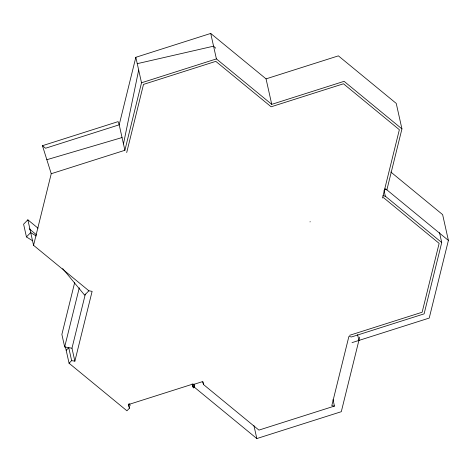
<?xml version="1.0" encoding="UTF-8"?>
<svg xmlns="http://www.w3.org/2000/svg" width="472" height="472" viewBox="0 0 472 472"><rect width="100%" height="100%" fill="white"/><g stroke="black" fill="none" stroke-linecap="round" stroke-linejoin="round"><path stroke-width="0.71" d="M123.469 143.954L138.674 70.039M128.537 403.926L129.487 408.168L126.927 410.799L69.071 363.239L71.632 360.614L74.865 361.18L92.117 291.354L88.883 290.787L33.553 245.304L51.241 173.72L42.45 145.695L118.118 121.623L119.192 124.809L124.885 150.291L51.241 173.72M74.712 282.433L61.873 334.418L64.67 346.938L71.968 348.224L74.865 361.18M384.603 189.455L386.881 189.856L401.938 128.897L344.088 81.337L271.748 104.347L266.049 78.871L210.713 33.435L135.83 57.295L119.192 124.809L45.548 148.237L42.45 145.695M64.67 346.938L79.278 287.802M68.711 347.764L66.174 350.283M71.968 348.224L85.344 294.074M124.885 150.291L141.523 82.777L135.83 57.295M126.702 152.568L143.5 84.4L215.804 61.36L271.14 106.796L343.48 83.786L399.359 129.717L382.509 197.933L383.488 197.62L439.143 243.369L422.133 312.24L349.557 335.327M359.717 337.12L341.297 411.696L256.827 438.565L192.665 385.819L192.187 383.695M439.485 232.513L441.727 242.549L424.11 313.862L351.534 336.955L348.885 336.489L331.81 405.607L334.459 406.073L333.014 399.625M390.798 172.014L442.63 214.618L448.4 240.425L429.225 318.069L352.018 342.631M38.02 228.182L27.86 219.828L23.6 224.194L26.45 236.938L32.58 240.761M26.45 236.938L30.709 232.566L36.226 236.006M88.883 290.787L84.624 295.153L62.688 268.592M141.523 82.777L216.412 58.911L271.748 104.347M266.049 78.871L338.389 55.861L396.244 103.415L401.938 128.897M384.674 189.16L385.653 188.847L448.4 240.425M309.945 221.869L310.305 221.757M129.487 408.168L128.29 404.622L192.151 384.308L193.349 387.854L194.641 387.441L193.85 383.907M334.459 406.073L258.921 430.104L203.568 384.603L202.559 381.606L193.632 384.444L194.641 387.441M46.846 159.707L122.036 137.553M137.252 63.667L213.562 46.173L215.716 48.168M383.04 195.78L385.317 196.181L441.727 242.549M29.27 228.861L36.645 234.92M384.037 190.446L385.317 196.181M357.617 334.707L358.897 340.442M210.713 33.435L216.412 58.911M253.948 425.661L256.827 438.565M202.925 381.736L203.568 384.603M192.558 384.314L193.349 387.854M129.623 403.625L130.089 405.725M68.735 347.657L71.632 360.614M65.396 346.802L69.071 363.239M27.86 219.828L33.553 245.304"/></g></svg>
